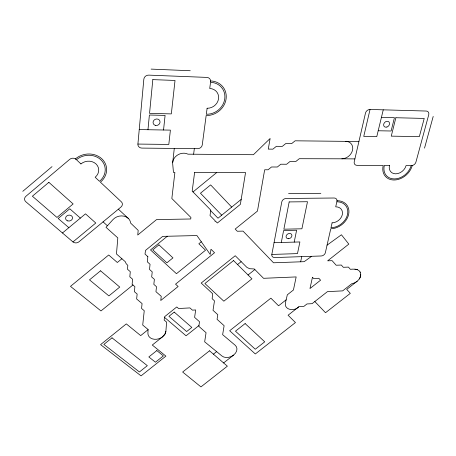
<?xml version="1.0" encoding="UTF-8"?>
<svg xmlns="http://www.w3.org/2000/svg" width="456" height="456" viewBox="0 0 456 456"><rect width="100%" height="100%" fill="white"/><g stroke="black" fill="none" stroke-linecap="round" stroke-linejoin="round"><path stroke-width="0.68" d="M286.134 299.831L278.57 305.794L270.875 298.161L229.659 330.737L255.314 353.97L295.454 322.546L288.078 315.233L299.005 306.62L303.913 306.352L306.979 303.947L312.098 303.667L327.454 291.629L342.627 290.882L351.872 283.655C357.014 282.942 362.543 277.339 360.12 271.987M165.876 331.335L165.83 331.694M174.283 148.434L172.63 163.208L173.474 172.476L174.887 172.476L171.844 198.52L190.927 217.483L190.733 218.983L156.568 219.581L137.746 235.017L138.196 230.383L130.593 223.047A10.146 8.516 -16.4 0 0 128.467 218.566L127.822 217.985A10.146 8.516 -16.4 0 0 112.911 219.661L106.014 227.316L117.808 237.895L116.468 253.963L125.275 261.698L126.135 263.625L127.822 265.398L127.475 269.234L130.291 271.696L129.812 276.815L132.605 279.237L132.12 284.299L134.885 286.681L134.395 291.686L137.142 294.034L136.646 298.976L142.072 303.588L141.565 308.455L144.244 310.718L142.717 325.06L148.12 329.528L147.904 332.851A9.234 7.051 -19.7 0 0 152.6 338.933A9.234 7.051 -19.7 0 0 162.199 337.098L164.998 334.037L165.898 331.198L166.605 322.135L164.16 320.049L164.565 316.743L176.768 306.956L178.552 308.518L189.918 307.914L192.409 310.137L195.67 309.96L194.609 317.382L199.511 321.719L198.833 326.336L206.061 332.692L204.664 341.823L221.998 356.033A8.744 6.464 -24.4 0 0 233.09 355.458L233.757 354.956A8.744 6.464 -24.4 0 0 235.193 345.266L222.642 334.664L224.118 325.698L217.062 319.308L217.797 314.674L213.015 310.314L214.48 300.875L212.16 298.731L212.621 293.692L201.187 283.051L235.233 255.725L246.935 267.415L249.683 268.726L254.26 268.954L263.551 278.308L296.166 276.923L293.436 289.987L287.326 294.804L285.456 302.71C283.809 310.228 294.627 311.516 298.617 306.945M137.911 144.067L143.828 79.281A4.566 4.264 -24.5 0 1 148.736 75.126L206.876 77.406A4.463 4.07 -36.6 0 1 210.609 81.789L210.723 80.946A18.514 16.707 -34.6 0 1 226.113 98.792A18.514 16.707 -34.6 0 1 206.152 115.55L202.276 144.843A4.286 3.768 -28.7 0 1 197.642 148.679L141.873 148.092A4.4 3.922 -20 0 1 137.911 144.067L168.811 144.438L170.396 130.125L139.234 129.572M360.719 275.202L360.685 275.504M360.753 274.803L360.753 274.512M147.966 129.732L149.391 115.02L165.095 115.391L163.539 130.006M193.618 154.219L194.33 148.645M172.687 162.353C173.502 155.513 181.887 151.13 188.014 154.174L253.428 154.715L270.123 138.476L268.27 149.106L272.899 149.152L276.376 146.313L282.298 146.382L285.775 143.549L291.658 143.623L295.117 140.807L346.566 141.366A9.753 7.9 -41 0 1 352.459 150.548A9.753 7.9 -41 0 1 341.886 158.808L299.29 158.699L295.836 161.492L290.05 161.464L286.619 164.245L280.793 164.217L277.362 167.01L271.508 166.987L268.071 169.78L264.662 169.774L257.458 211.082L235.182 229.06L237.291 231.243L243.037 231.112L273.526 262.787L304.18 261.676L311.613 256.306M165.762 332.048L165.67 332.407M271.827 254.448L281.762 202.008A3.973 3.232 -33.6 0 1 286.14 198.48L334.151 198.012A3.91 3.095 -36.8 0 1 336.938 201.387L337.092 200.708A16.239 12.739 -36 0 1 348.612 214.502A16.239 12.739 -36 0 1 330.754 228.792L325.362 252.692A3.768 2.896 -33.3 0 1 321.201 255.981L274.803 257.566A3.836 3.015 -30.2 0 1 271.827 254.448L297.483 253.604L299.894 241.948L274.062 242.672M281.295 242.467L283.615 230.531L296.611 230.234L294.2 242.107M360.605 275.909L360.542 276.211M300.652 261.807L301.735 256.642M370.044 109.457A4.167 3.369 -45.2 0 0 365.467 113.162L354.238 161.76A4.007 3.198 -40.8 0 0 357.002 165.34L383.211 165.448A16.581 12.842 -42.2 0 0 393.973 180.012A16.581 12.842 -42.2 0 0 412.258 165.568L411.574 165.562A3.944 3.027 -42.9 0 0 415.923 162.108L428.72 114.838A4.104 3.181 -46.6 0 0 426.212 111.042L370.044 109.457L363.751 136.418L376.776 136.635L383.251 109.828M424.525 148.137L433.2 116.44M165.562 332.766L165.431 333.119M360.417 276.621L360.32 276.923M360.154 277.328L360.029 277.63M165.283 333.473L165.106 333.82M359.676 278.302L359.818 278.029M164.918 334.162L164.707 334.505M359.248 278.981L359.419 278.719M164.479 334.835L164.234 335.16M163.972 335.479L163.687 335.787M163.396 336.089L163.083 336.38M162.758 336.665L152.281 345.038L165.898 356.13L141.058 375.875L100.576 344.628L126.306 323.885L140.693 335.605L148.109 329.659M22.8 191.32L52.012 166.639M357.208 281.187L346.714 289.406L350.299 293.373L325.521 312.719L314.817 301.536M62.461 232.982L85.483 213.841L95.788 223.024L72.96 241.936L25.827 201.746A4.56 3.865 -5.3 0 1 25.941 196.262L69.705 159.349A4.526 3.979 -8.8 0 1 76.095 159.389L75.491 158.819A18.742 16.399 -11.4 0 1 101.865 158.83A18.742 16.399 -11.4 0 1 100.411 182.189L121.37 201.837A4.292 3.659 -16.1 0 1 120.931 207.075L78.991 241.783A4.303 3.568 -11.8 0 1 72.96 241.936M193.03 191.942L216.725 172.522M121.912 258.746L117.329 262.496L108.705 254.989L70.486 286.357L100.97 310.946L132.93 284.994M167.295 236.265L150.508 249.951L176.455 273.697L205.513 250.224L198.856 243.755L201.307 241.771M241.19 199.392L218.008 218.207L210.706 210.729M237.547 264.543L241.144 261.659M248.058 274.974L254.858 269.553M198.947 325.544L186.059 335.793L164.491 317.336M213.408 354.152L216.617 351.622M223.605 362.936L233.609 355.076M327.06 245.146L341.424 234.766L348.817 244.114L327.642 260.826L332.105 260.667L336.169 265.232L341.322 265.039L343.317 267.296L348.424 267.096L350.362 269.308C353.599 269.017 358.558 268.601 360.263 272.243M288.574 193.566L320.842 193.315M354.939 269.222L355.27 269.228M341.869 158.808L354.899 158.899M345.745 141.314L358.918 141.508M378.195 130.758L391.111 131.003L394.44 117.688L381.427 117.369M151.118 69.107L190.249 70.731M355.697 269.274L356.011 269.308M356.421 269.388L356.723 269.45M357.105 269.576L357.39 269.667M68.839 227.681L58.174 218.475L69.785 208.78L80.353 218.105M103.062 221.861L107.405 225.771M118.366 209.196L128.233 218.344M221.736 215.181L200.463 193.224L210.638 184.897L231.705 207.092M152.817 79.623L149.551 113.367L171.331 113.897L175.024 80.456L152.817 79.623M147.847 256.637L147.299 261.824L150.052 264.303L149.505 269.433L152.23 271.873L151.677 276.946L154.385 279.346L153.826 284.356L156.505 286.721L155.946 291.675L161.247 296.32L160.757 300.504L178.131 286.505L175.537 284.168L214.537 252.727L210.98 249.244L210.216 254.442L196.924 235.547L162.695 236.373L145.527 250.39L145.014 254.072L147.847 256.637M194.598 172.499L192.193 191.081L210.792 210.142L210.016 215.54L215.175 220.79L215.072 221.496L215.945 221.57L217.369 223.018L240.38 204.362L245.55 172.55L194.598 172.499M207.115 108.26L206.323 114.256A17.106 15.436 -34.6 0 0 224.774 98.781A17.106 15.436 -34.6 0 0 210.547 82.291L209.726 88.487A10.579 9.547 -34.6 0 1 218.555 98.684A10.579 9.547 -34.6 0 1 207.115 108.26M289.172 201.922L283.871 229.197L301.906 228.792L307.492 201.717L289.172 201.922M312.457 277.265L309.972 288.54L320.579 280.195L318.812 278.285L313.62 278.513L312.457 277.265M332.093 222.864L330.988 227.743A14.997 11.77 -36 0 0 347.495 214.542A14.997 11.77 -36 0 0 336.847 201.797L335.713 206.813A9.28 7.279 -36 0 1 342.319 214.696A9.28 7.279 -36 0 1 332.093 222.864M395.871 117.728L391.259 136.144L419.343 136.618L424.228 118.435L395.871 117.728M48.866 182.332L32.387 196.211L56.971 217.438L73.131 203.946L48.866 182.332M100.554 270.801L89.507 279.853L108.887 295.904L119.751 287.069L100.554 270.801M158.939 244.855L152.766 249.888L166.873 262.827L172.966 257.885L158.939 244.855M112.016 337.845L103.86 344.417L139.428 371.965L147.334 365.672L112.016 337.845M233.54 260.558L204.904 283.524L223.833 301.199L251.934 278.821L233.54 260.558M174.215 312.092L168.948 316.31L186.652 331.552L191.828 327.431L174.215 312.092M156.824 350.578L148.838 356.94L155.439 362.212L163.373 355.902L156.824 350.578M209.521 350.801L182.645 372.028L200.959 386.893L227.367 366.174L209.521 350.801M245.128 323.572L235.473 331.193L255.274 349.239L264.736 341.823L245.128 323.572M389.498 165.471L384.334 165.448A15.322 11.862 -42.2 0 0 394.269 178.917A15.322 11.862 -42.2 0 0 411.164 165.562L406.096 165.539A9.473 7.336 -42.2 0 1 395.637 173.827A9.473 7.336 -42.2 0 1 389.498 165.471M80.934 163.926L76.46 159.731A17.311 15.145 -11.4 0 1 100.827 159.742A17.311 15.145 -11.4 0 1 99.488 181.317L95.179 177.276A10.705 9.371 -11.4 0 0 95.999 163.938A10.705 9.371 -11.4 0 0 80.934 163.926M155.758 125.457A3.54 3.203 -23.4 0 0 159.891 121.062A3.54 3.203 -23.4 0 0 153.997 120.19A3.54 3.203 -23.4 0 0 155.758 125.457M386.916 127.036A3.283 2.616 -44.8 0 0 388.985 121.986A3.283 2.616 -44.8 0 0 383.872 123.679A3.283 2.616 -44.8 0 0 386.916 127.036M288.648 238.727A3.095 2.451 -32 0 0 291.68 234.561A3.095 2.451 -32 0 0 286.647 234.977A3.095 2.451 -32 0 0 288.648 238.727M67.801 220.909A3.506 2.953 -10.5 0 0 72.515 217.449A3.506 2.953 -10.5 0 0 66.889 215.876A3.506 2.953 -10.5 0 0 67.801 220.909"/></g></svg>
